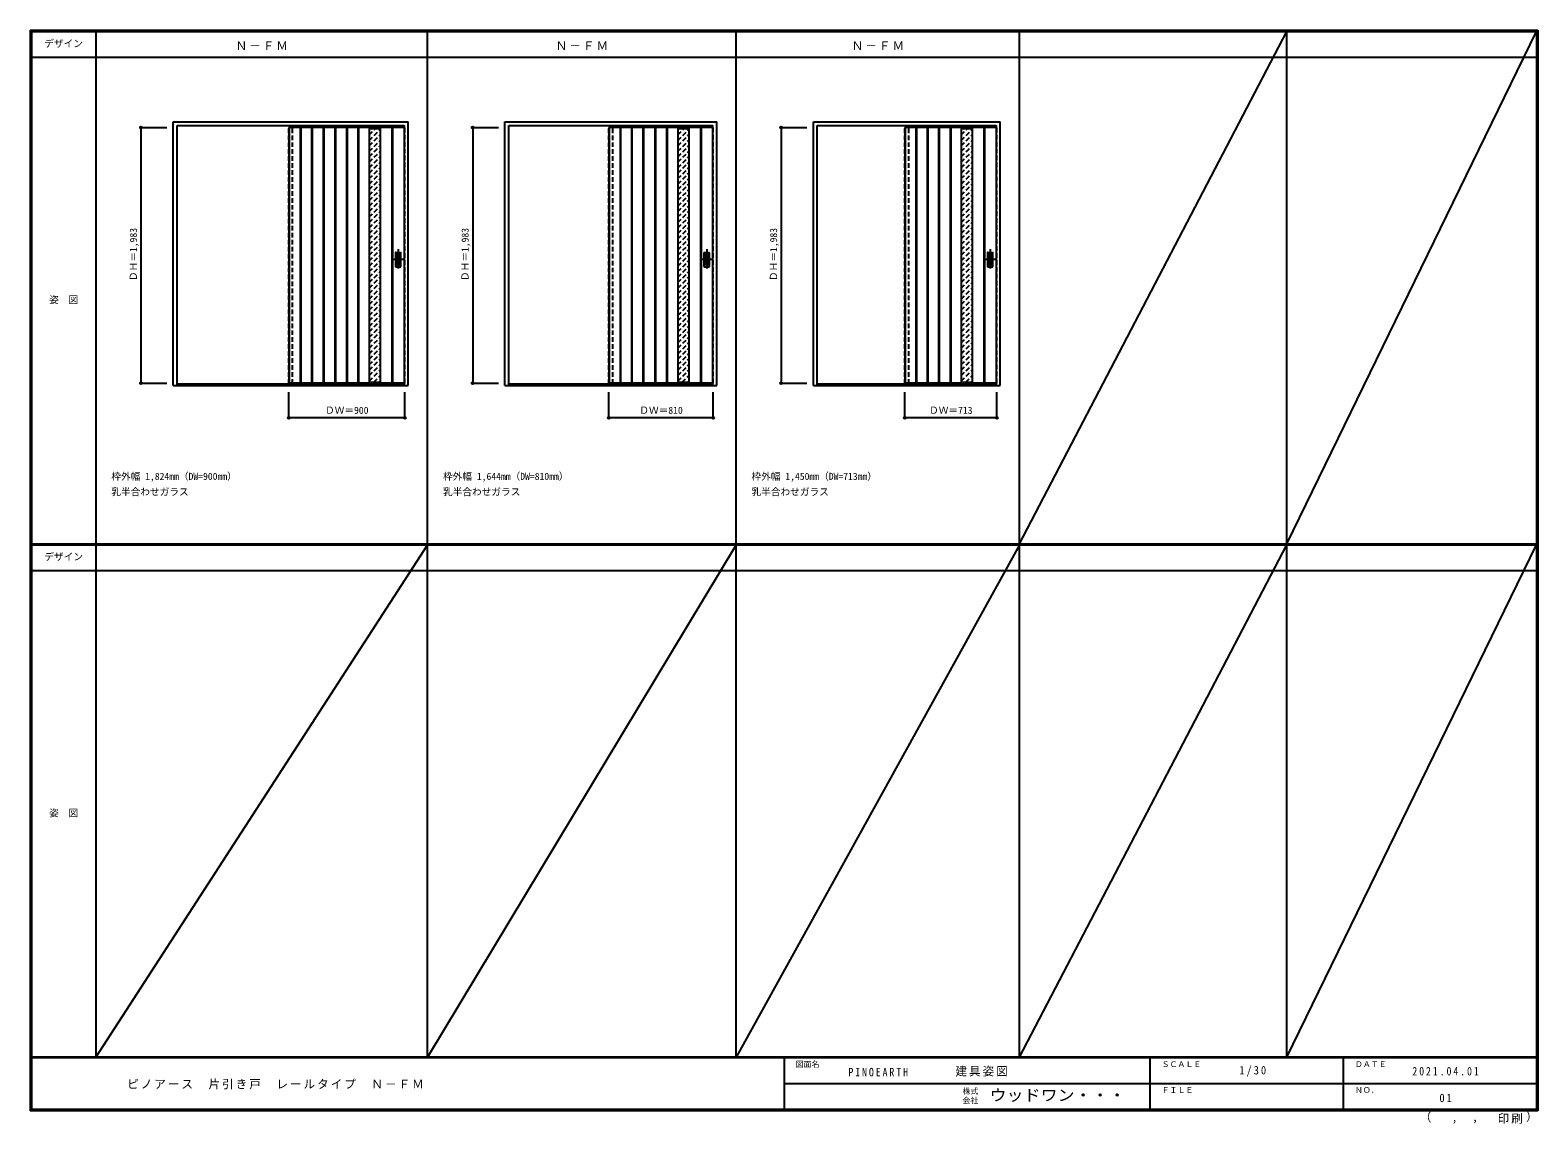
# Model space of a CAD drawing. Units: millimetres, scale not verified. Extents: x -6000 to 5700, y -4307 to 4175.
import ezdxf
from ezdxf.enums import TextEntityAlignment as Align

# ---------------------------------------------------------------- set-up
doc = ezdxf.new("R2010")
doc.units = ezdxf.units.MM
doc.header["$LTSCALE"] = 30
doc.header["$PDMODE"] = 32
doc.header["$PDSIZE"] = 15
doc.linetypes.add('CHAIN1', pattern=[8, 5, -1, 1, -1])
doc.linetypes.add('DASHED1', pattern=[1.8, 1.2, -0.6])
for name, color, linetype in [('0-1_通り芯', 4, 'CHAIN1'), ('0-2_扉', 4, 'DASHED1'), ('0-3_仕上げ', 3, 'Continuous'), ('0-4_枠', 3, 'Continuous'), ('0-6_引手', 3, 'Continuous'), ('0-A_文字', 7, 'Continuous'), ('0-B_寸法', 7, 'Continuous'), ('0-C_ハッチ', 4, 'DASHED1'), ('F-1_枠', 6, 'Continuous'), ('F-A_文字', 7, 'Continuous')]:
    doc.layers.add(name, color=color, linetype=linetype)
doc.styles.add('ＭＳ ゴシック', font='')
doc.styles.get('ＭＳ ゴシック').set_extended_font_data('MS Gothic')

msp = doc.modelspace()

# ---------------------------------------------------------------- linework, layer by layer
at = {"layer": '0-1_通り芯'}
for p, q in [((-3144, 2476.5), (-3144, 2314.5)), ((-750, 2476.5), (-750, 2314.5)), ((1450, 2476.5), (1450, 2314.5)), ((-3103, 2395.5), (-3185, 2395.5)), ((-709, 2395.5), (-791, 2395.5)), ((1491, 2395.5), (1409, 2395.5))]:
    msp.add_line(p, q, dxfattribs=at)
at = {"layer": '0-2_扉'}
for p, q in [((-3993, 3421), (-3993, 3417)), ((-3096, 3421), (-3093, 3421)), ((-3093, 1438), (-3093, 3421)), ((-1509, 3421), (-1509, 3417)), ((-702, 3421), (-699, 3421)), ((788, 3421), (788, 3417)), ((1498, 3421), (1501, 3421)), ((-3096, 1438), (-3093, 1438))]:
    msp.add_line(p, q, dxfattribs=at)
at = {"layer": '0-2_扉', "color": 3, "linetype": 'Continuous'}
for p, q in [((-3096, 3421), (-3993, 3421)), ((-3993, 3421), (-3993, 1438)), ((-1509, 3421), (-1509, 1438)), ((-702, 3421), (-1509, 3421)), ((1498, 3421), (788, 3421)), ((788, 3421), (788, 1438)), ((-3096, 1438), (-3993, 1438)), ((-702, 1438), (-1509, 1438)), ((1498, 1438), (788, 1438))]:
    msp.add_line(p, q, dxfattribs=at)
at = {"layer": '0-2_扉'}
for points in [[(-702, 1438), (-699, 1438), (-699, 3421)], [(1498, 1438), (1501, 1438), (1501, 3421)]]:
    msp.add_lwpolyline(points, dxfattribs=at)
at = {"layer": '0-3_仕上げ'}
for p, q in [((-3990, 3421), (-3990, 1438)), ((-3904, 3421), (-3904, 1438)), ((-3899, 3421), (-3899, 1438)), ((-3816, 3421), (-3816, 1438)), ((-3811, 3421), (-3811, 1438)), ((-3726, 3421), (-3726, 1438)), ((-3721, 3421), (-3721, 1438)), ((-3636, 3421), (-3636, 1438)), ((-3631, 3421), (-3631, 1438)), ((-3546, 3421), (-3546, 1438)), ((-3541, 3421), (-3541, 1438)), ((-3456, 3421), (-3456, 1438)), ((-3451, 3421), (-3451, 1438)), ((-3193, 3421), (-3193, 1438)), ((-3188, 3421), (-3188, 1438)), ((-1506, 3421), (-1506, 1438)), ((-1420, 1438), (-1420, 3421)), ((-1415, 1438), (-1415, 3421)), ((-1332, 1438), (-1332, 3421)), ((-1327, 1438), (-1327, 3421)), ((-1242, 1438), (-1242, 3421)), ((-1237, 1438), (-1237, 3421)), ((-1152, 3421), (-1152, 1438)), ((-1147, 3421), (-1147, 1438)), ((-1062, 3421), (-1062, 1438)), ((-1057, 3421), (-1057, 1438)), ((-799, 3421), (-799, 1438)), ((-794, 3421), (-794, 1438)), ((791, 3421), (791, 1438)), ((874, 3421), (874, 1438)), ((879, 3421), (879, 1438)), ((960, 3421), (960, 1438)), ((965, 3421), (965, 1438)), ((1050, 3421), (1050, 1438)), ((1055, 3421), (1055, 1438)), ((1140, 3421), (1140, 1438)), ((1145, 3421), (1145, 1438)), ((1401, 3421), (1401, 1438)), ((1406, 3421), (1406, 1438))]:
    msp.add_line(p, q, dxfattribs=at)
at = {"layer": '0-3_仕上げ', "color": 7}
for p, q in [((-3368, 3421), (-3368, 1438)), ((-3368, 3413), (-3283, 3413)), ((-3283, 3421), (-3283, 1438)), ((-974, 3421), (-974, 1438)), ((-974, 3413), (-889, 3413)), ((-889, 3421), (-889, 1438)), ((1226, 3421), (1226, 1438)), ((1226, 3413), (1311, 3413)), ((1311, 3421), (1311, 1438)), ((-3368, 1446), (-3283, 1446)), ((-974, 1446), (-889, 1446)), ((1226, 1446), (1311, 1446))]:
    msp.add_line(p, q, dxfattribs=at)
at = {"layer": '0-3_仕上げ', "linetype": 'DASHED1'}
for p, q in [((-3096, 1438), (-3096, 3421)), ((-702, 1438), (-702, 3421)), ((1498, 1438), (1498, 3421))]:
    msp.add_line(p, q, dxfattribs=at)
at = {"layer": '0-4_枠'}
for p, q in [((-4890, 1418), (-4890, 3465)), ((-4890, 3465), (-3066, 3465)), ((-4860, 1418), (-4860, 3435)), ((-4860, 3435), (-3096, 3435)), ((-3096, 1418), (-3096, 3435)), ((-3066, 1418), (-3066, 3465)), ((-2316, 1418), (-2316, 3465)), ((-2316, 3465), (-672, 3465)), ((-2286, 1418), (-2286, 3435)), ((-2286, 3435), (-702, 3435)), ((-702, 1418), (-702, 3435)), ((-672, 1418), (-672, 3465)), ((78, 1418), (78, 3465)), ((78, 3465), (1528, 3465)), ((108, 1418), (108, 3435)), ((108, 3435), (1498, 3435)), ((1498, 1418), (1498, 3435)), ((1528, 1418), (1528, 3465)), ((-4890, 1418), (-3066, 1418)), ((-4860, 1433), (-3096, 1433)), ((-2316, 1418), (-672, 1418)), ((-2286, 1433), (-702, 1433)), ((78, 1418), (1528, 1418)), ((108, 1433), (1498, 1433))]:
    msp.add_line(p, q, dxfattribs=at)
at = {"layer": '0-4_枠', "color": 4, "linetype": 'DASHED1'}
for p, q in [((-3993, 1433), (-3993, 3435)), ((-3963, 1433), (-3963, 3435)), ((-1509, 1433), (-1509, 3435)), ((-1479, 1433), (-1479, 3435)), ((788, 1433), (788, 3435)), ((818, 1433), (818, 3435))]:
    msp.add_line(p, q, dxfattribs=at)
at = {"layer": '0-6_引手'}
for p, q in [((-3165, 2449), (-3165, 2342)), ((-3163.5, 2450.5), (-3124.5, 2450.5)), ((-3163.5, 2340.5), (-3124.5, 2340.5)), ((-3123, 2342), (-3123, 2449)), ((-771, 2449), (-771, 2342)), ((-769.5, 2450.5), (-730.5, 2450.5)), ((-769.5, 2340.5), (-730.5, 2340.5)), ((-729, 2342), (-729, 2449)), ((1429, 2449), (1429, 2342)), ((1430.5, 2450.5), (1469.5, 2450.5)), ((1430.5, 2340.5), (1469.5, 2340.5)), ((1471, 2342), (1471, 2449))]:
    msp.add_line(p, q, dxfattribs=at)
at = {"layer": '0-6_引手', "color": 7}
for p, q in [((-3156.5, 2433), (-3156.5, 2358)), ((-3155, 2434.5), (-3133, 2434.5)), ((-3155, 2356.5), (-3133, 2356.5)), ((-3131.5, 2358), (-3131.5, 2433)), ((-762.5, 2433), (-762.5, 2358)), ((-761, 2434.5), (-739, 2434.5)), ((-761, 2356.5), (-739, 2356.5)), ((-737.5, 2358), (-737.5, 2433)), ((1437.5, 2433), (1437.5, 2358)), ((1439, 2434.5), (1461, 2434.5)), ((1439, 2356.5), (1461, 2356.5)), ((1462.5, 2358), (1462.5, 2433))]:
    msp.add_line(p, q, dxfattribs=at)
at = {"layer": '0-6_引手'}
for centre, start, end in [((-3163.5, 2449), 90, 180), ((-3163.5, 2342), 180, 270), ((-3124.5, 2449), 0, 90), ((-3124.5, 2342), 270, 0), ((-769.5, 2449), 90, 180), ((-769.5, 2342), 180, 270), ((-730.5, 2449), 0, 90), ((-730.5, 2342), 270, 0), ((1430.5, 2449), 90, 180), ((1430.5, 2342), 180, 270), ((1469.5, 2449), 0, 90), ((1469.5, 2342), 270, 0)]:
    msp.add_arc(centre, 1.5, start, end, dxfattribs=at)
at = {"layer": '0-6_引手', "color": 7}
for centre, start, end in [((-3155, 2433), 90, 180), ((-3155, 2358), 180, 270), ((-3133, 2433), 0, 90), ((-3133, 2358), 270, 0), ((-761, 2433), 90, 180), ((-761, 2358), 180, 270), ((-739, 2433), 0, 90), ((-739, 2358), 270, 0), ((1439, 2433), 90, 180), ((1439, 2358), 180, 270), ((1461, 2433), 0, 90), ((1461, 2358), 270, 0)]:
    msp.add_arc(centre, 1.5, start, end, dxfattribs=at)
at = {"layer": '0-B_寸法', "color": 4}
for p, q in [((-5140, 3421), (-5140, 1438)), ((-5140, 3421), (-4940, 3421)), ((-2566, 3421), (-2566, 1438)), ((-2566, 3421), (-2366, 3421)), ((-172, 3421), (-172, 1438)), ((-172, 3421), (28, 3421)), ((-5140, 1438), (-4940, 1438)), ((-2566, 1438), (-2366, 1438)), ((-172, 1438), (28, 1438)), ((-3993, 1168), (-3993, 1368)), ((-3093, 1168), (-3093, 1368)), ((-1509, 1168), (-1509, 1368)), ((-699, 1168), (-699, 1368)), ((1501, 1168), (1501, 1368)), ((-3093, 1168), (-3993, 1168)), ((-699, 1168), (-1509, 1168))]:
    msp.add_line(p, q, dxfattribs=at)
msp.add_lwpolyline([(1501, 1168), (788, 1168), (788, 1368)], dxfattribs=at)
at = {"layer": '0-B_寸法'}
for p in [(-5140, 3421), (-2566, 3421), (-172, 3421), (-5140, 1438), (-2566, 1438), (-172, 1438), (-3993, 1168), (-3093, 1168), (-1509, 1168), (-699, 1168), (788, 1168), (1501, 1168)]:
    msp.add_point(p, dxfattribs=at)
at = {"layer": '0-C_ハッチ'}
for p, q in [((-3368, 3405.23), (-3360.23, 3413)), ((-3368, 3362.81), (-3317.81, 3413)), ((-3368, 3320.38), (-3283, 3405.38)), ((-974, 3362.81), (-923.81, 3413)), ((-974, 3405.23), (-966.23, 3413)), ((-974, 3320.38), (-889, 3405.38)), ((1226, 3362.81), (1276.19, 3413)), ((1226, 3405.23), (1233.77, 3413)), ((1226, 3320.38), (1311, 3405.38)), ((-3368, 3277.95), (-3283, 3362.95)), ((-3368, 3235.53), (-3283, 3320.53)), ((-3368, 3193.1), (-3283, 3278.1)), ((-974, 3277.95), (-889, 3362.95)), ((-974, 3235.53), (-889, 3320.53)), ((-974, 3193.1), (-889, 3278.1)), ((1226, 3277.95), (1311, 3362.95)), ((1226, 3235.53), (1311, 3320.53)), ((1226, 3193.1), (1311, 3278.1)), ((-3368, 3150.68), (-3283, 3235.68)), ((-3368, 3108.25), (-3283, 3193.25)), ((-974, 3150.68), (-889, 3235.68)), ((-974, 3108.25), (-889, 3193.25)), ((1226, 3150.68), (1311, 3235.68)), ((1226, 3108.25), (1311, 3193.25)), ((-3368, 3065.82), (-3283, 3150.82)), ((-3368, 3023.4), (-3283, 3108.4)), ((-3368, 2980.97), (-3283, 3065.97)), ((-974, 3065.82), (-889, 3150.82)), ((-974, 3023.4), (-889, 3108.4)), ((-974, 2980.97), (-889, 3065.97)), ((1226, 3065.82), (1311, 3150.82)), ((1226, 3023.4), (1311, 3108.4)), ((1226, 2980.97), (1311, 3065.97)), ((-3368, 2938.54), (-3283, 3023.54)), ((-3368, 2896.12), (-3283, 2981.12)), ((-3368, 2853.69), (-3283, 2938.69)), ((-974, 2938.54), (-889, 3023.54)), ((-974, 2896.12), (-889, 2981.12)), ((-974, 2853.69), (-889, 2938.69)), ((1226, 2938.54), (1311, 3023.54)), ((1226, 2896.12), (1311, 2981.12)), ((1226, 2853.69), (1311, 2938.69)), ((-3368, 2811.26), (-3283, 2896.26)), ((-3368, 2768.84), (-3283, 2853.84)), ((-3368, 2726.41), (-3283, 2811.41)), ((-974, 2811.26), (-889, 2896.26)), ((-974, 2768.84), (-889, 2853.84)), ((-974, 2726.41), (-889, 2811.41)), ((1226, 2811.26), (1311, 2896.26)), ((1226, 2768.84), (1311, 2853.84)), ((1226, 2726.41), (1311, 2811.41)), ((-3368, 2683.98), (-3283, 2768.98)), ((-3368, 2641.56), (-3283, 2726.56)), ((-974, 2683.98), (-889, 2768.98)), ((-974, 2641.56), (-889, 2726.56)), ((1226, 2683.98), (1311, 2768.98)), ((1226, 2641.56), (1311, 2726.56)), ((-3368, 2599.13), (-3283, 2684.13)), ((-3368, 2556.71), (-3283, 2641.71)), ((-3368, 2514.28), (-3283, 2599.28)), ((-974, 2599.13), (-889, 2684.13)), ((-974, 2556.71), (-889, 2641.71)), ((-974, 2514.28), (-889, 2599.28)), ((1226, 2599.13), (1311, 2684.13)), ((1226, 2556.71), (1311, 2641.71)), ((1226, 2514.28), (1311, 2599.28)), ((-3368, 2471.85), (-3283, 2556.85)), ((-3368, 2429.43), (-3283, 2514.43)), ((-3368, 2387), (-3283, 2472)), ((-974, 2471.85), (-889, 2556.85)), ((-974, 2429.43), (-889, 2514.43)), ((-974, 2387), (-889, 2472)), ((1226, 2471.85), (1311, 2556.85)), ((1226, 2429.43), (1311, 2514.43)), ((1226, 2387), (1311, 2472)), ((-3368, 2344.57), (-3283, 2429.57)), ((-3368, 2302.15), (-3283, 2387.15)), ((-3368, 2259.72), (-3283, 2344.72)), ((-974, 2344.57), (-889, 2429.57)), ((-974, 2302.15), (-889, 2387.15)), ((-974, 2259.72), (-889, 2344.72)), ((1226, 2344.57), (1311, 2429.57)), ((1226, 2302.15), (1311, 2387.15)), ((1226, 2259.72), (1311, 2344.72)), ((-3368, 2217.29), (-3283, 2302.29)), ((-3368, 2174.87), (-3283, 2259.87)), ((-974, 2217.29), (-889, 2302.29)), ((-974, 2174.87), (-889, 2259.87)), ((1226, 2217.29), (1311, 2302.29)), ((1226, 2174.87), (1311, 2259.87)), ((-3368, 2132.44), (-3283, 2217.44)), ((-3368, 2090.02), (-3283, 2175.02)), ((-3368, 2047.59), (-3283, 2132.59)), ((-974, 2132.44), (-889, 2217.44)), ((-974, 2090.02), (-889, 2175.02)), ((-974, 2047.59), (-889, 2132.59)), ((1226, 2132.44), (1311, 2217.44)), ((1226, 2090.02), (1311, 2175.02)), ((1226, 2047.59), (1311, 2132.59)), ((-3368, 2005.16), (-3283, 2090.16)), ((-3368, 1962.74), (-3283, 2047.74)), ((-3368, 1920.31), (-3283, 2005.31)), ((-974, 2005.16), (-889, 2090.16)), ((-974, 1962.74), (-889, 2047.74)), ((-974, 1920.31), (-889, 2005.31)), ((1226, 2005.16), (1311, 2090.16)), ((1226, 1962.74), (1311, 2047.74)), ((1226, 1920.31), (1311, 2005.31)), ((-3368, 1877.88), (-3283, 1962.88)), ((-3368, 1835.46), (-3283, 1920.46)), ((-3368, 1793.03), (-3283, 1878.03)), ((-974, 1877.88), (-889, 1962.88)), ((-974, 1835.46), (-889, 1920.46)), ((-974, 1793.03), (-889, 1878.03)), ((1226, 1877.88), (1311, 1962.88)), ((1226, 1835.46), (1311, 1920.46)), ((1226, 1793.03), (1311, 1878.03)), ((-3368, 1750.6), (-3283, 1835.6)), ((-3368, 1708.18), (-3283, 1793.18)), ((-974, 1750.6), (-889, 1835.6)), ((-974, 1708.18), (-889, 1793.18)), ((1226, 1750.6), (1311, 1835.6)), ((1226, 1708.18), (1311, 1793.18)), ((-3368, 1665.75), (-3283, 1750.75)), ((-3368, 1623.32), (-3283, 1708.32)), ((-3368, 1580.9), (-3283, 1665.9)), ((-974, 1665.75), (-889, 1750.75)), ((-974, 1623.32), (-889, 1708.32)), ((-974, 1580.9), (-889, 1665.9)), ((1226, 1665.75), (1311, 1750.75)), ((1226, 1623.32), (1311, 1708.32)), ((1226, 1580.9), (1311, 1665.9)), ((-3368, 1538.47), (-3283, 1623.47)), ((-3368, 1496.05), (-3283, 1581.05)), ((-3368, 1453.62), (-3283, 1538.62)), ((-974, 1538.47), (-889, 1623.47)), ((-974, 1496.05), (-889, 1581.05)), ((-974, 1453.62), (-889, 1538.62)), ((1226, 1538.47), (1311, 1623.47)), ((1226, 1496.05), (1311, 1581.05)), ((1226, 1453.62), (1311, 1538.62)), ((-3333.19, 1446), (-3283, 1496.19)), ((-3290.77, 1446), (-3283, 1453.77)), ((-939.19, 1446), (-889, 1496.19)), ((-896.77, 1446), (-889, 1453.77)), ((1260.81, 1446), (1311, 1496.19)), ((1303.23, 1446), (1311, 1453.77))]:
    msp.add_line(p, q, dxfattribs=at)
at = {"layer": 'F-1_枠'}
for p, q in [((-6000, 4175), (5700, 4175)), ((-6000, 4175), (-6000, -4205)), ((-6000, 4170), (5700, 4170)), ((-6000, 4165), (5700, 4165)), ((-5995, 4175), (-5995, -4205)), ((-5990, 4175), (-5990, -4205)), ((-5490, 4175), (-5490, -3790)), ((-2916, -3790), (-2916, 4175)), ((-522, -3790), (-522, 4175)), ((1678, -3790), (1678, 4175)), ((3752, -3790), (3752, 4175)), ((5690, 4175), (5690, -4205)), ((5695, 4175), (5695, -4205)), ((5700, 4175), (5700, -4205)), ((-6000, 3965), (5700, 3965)), ((-6000, 190.5), (5700, 190.5)), ((-6000, 187.5), (5700, 187.5)), ((-6000, 184.5), (5700, 184.5)), ((-6000, -15.5), (5700, -15.5)), ((5700, -3790), (-6000, -3790)), ((5700, -3795), (-6000, -3795)), ((-150, -3795), (-150, -4195)), ((2690, -3795), (2690, -4195)), ((4190, -3795), (4190, -4195)), ((-150, -3995), (5690, -3995.01)), ((5700, -4195), (-6000, -4195)), ((5700, -4200), (-6000, -4200)), ((5700, -4205), (-6000, -4205))]:
    msp.add_line(p, q, dxfattribs=at)
at = {"layer": 'F-A_文字'}
for p, q in [((1678, 190.5), (3752, 4165)), ((3752, 190.5), (5690, 4165)), ((-2916, 184.5), (-5490, -3790)), ((-522, 184.5), (-2916, -3790)), ((1678, 184.5), (-522, -3790)), ((1678, -3790), (3752, 184.5)), ((3752, -3790), (5690, 184.5))]:
    msp.add_line(p, q, dxfattribs=at)

# ---------------------------------------------------------------- texts
at = {"layer": '0-A_文字', "style": 'ＭＳ ゴシック'}
for s, p in [('枠外幅 1,824mm（DW=900mm）', (-5370, 670.5)), ('枠外幅 1,644mm（DW=810mm）', (-2796, 670.5)), ('枠外幅 1,450mm（DW=713mm）', (-402, 670.5)), ('乳半合わせガラス', (-5370, 550.5)), ('乳半合わせガラス', (-2796, 550.5)), ('乳半合わせガラス', (-402, 550.5))]:
    msp.add_text(s, height=54.99, dxfattribs=at).set_placement(p, align=Align.BOTTOM_LEFT)
at = {"layer": '0-A_文字', "char_height": 65.98, "attachment_point": 7, "style": 'ＭＳ ゴシック'}
for insert in [(-4405.5, 4020), (-1921.5, 4020), (375.5, 4020)]:
    msp.add_mtext('\\T1.17;Ｎ－ＦＭ', dxfattribs=dict(at, insert=insert))
at = {"layer": '0-B_寸法', "style": 'ＭＳ ゴシック'}
for p in [(-5155, 2229.25), (-2581, 2229.25), (-187, 2229.25)]:
    msp.add_text('ＤＨ＝1,983', height=54.99, rotation=90, dxfattribs=at).set_placement(p, align=Align.BOTTOM_LEFT)
for s, p in [('ＤＷ＝900', (-3711.75, 1183)), ('ＤＷ＝810', (-1272.75, 1183)), ('ＤＷ＝713', (975.75, 1183))]:
    msp.add_text(s, height=54.99, dxfattribs=at).set_placement(p, align=Align.BOTTOM_LEFT)
at = {"layer": 'F-A_文字', "style": 'ＭＳ ゴシック'}
for s, height, p in [('デザイン', 54.99, (-5890, 4027.5)), ('姿\u3000図', 54.99, (-5852.5, 2040.25)), ('デザイン', 54.99, (-5890, 47)), ('姿\u3000図', 54.99, (-5852.5, -1940.25)), ('図面名', 43.99, (-60, -3880)), ('ＳＣＡＬＥ', 43.99, (2780, -3880)), ('ＤＡＴＥ', 43.99, (4280, -3880)), ('株式', 43.99, (1235, -4089)), ('ＦＩＬＥ', 43.99, (2780, -4080)), ('ＮＯ．', 43.99, (4280, -4080)), ('会社', 43.99, (1235, -4161)), ('（', 65.98, (4784.03, -4308.31)), ('）', 65.98, (5608.4, -4304.13)), (',', 65.98, (5031.28, -4308.31)), (',', 65.98, (5190.2, -4305.53))]:
    msp.add_text(s, height=height, dxfattribs=at).set_placement(p, align=Align.BOTTOM_LEFT)
at = {"layer": 'F-A_文字', "style": 'ＭＳ ゴシック', "width": 1.1}
msp.add_text('ウッドワン・・・', height=87.98, dxfattribs=at).set_placement((1445, -4155), align=Align.BOTTOM_LEFT)
at = {"layer": 'F-A_文字', "char_height": 65.98, "attachment_point": 7, "style": 'ＭＳ ゴシック'}
for s, insert in [('\\T1.17;建具姿図', (1180.42, -3940)), ('\\T1.38;\\W0.9;1/30', (3383.75, -3940)), ('\\T1.17;ピノアース\u3000片引き戸\u3000レールタイプ\u3000Ｎ－ＦＭ', (-5247.55, -4040)), ('\\T1.39;\\W0.85;PINOEARTH', (350, -3940)), ('\\T1.39;\\W0.85;2021.04.01', (4726.25, -3932.5)), ('\\T1.36;\\W0.9;01', (4936.25, -4140)), ('\\T1.17;印刷', (5388.15, -4306.92))]:
    msp.add_mtext(s, dxfattribs=dict(at, insert=insert))

doc.saveas('drawing.dxf')
